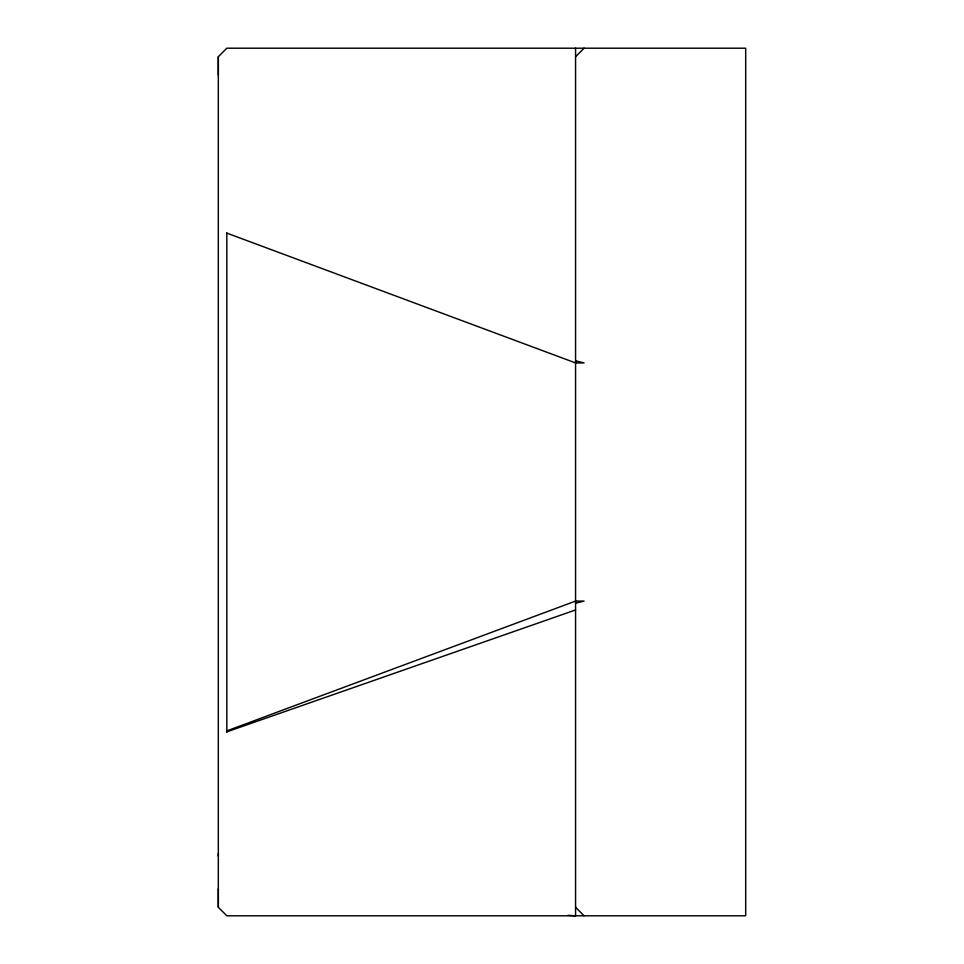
<?xml version="1.0" encoding="UTF-8"?>
<svg xmlns="http://www.w3.org/2000/svg" width="964" height="964" viewBox="0 0 964 964"><rect width="100%" height="100%" fill="white"/><g stroke="black" fill="none" stroke-linecap="round" stroke-linejoin="round"><path stroke-width="1.45" d="M218.322 907.293L218.322 56.707L226.829 48.2L745.69 48.2L745.69 915.8L226.829 915.8L218.322 907.293L218.322 888.856M226.829 732.158L226.829 232.89M218.334 856.261L218.346 853.429M575.568 56.707L584.076 48.2M226.829 730.893L575.568 601.078L584.076 601.078L575.568 603.199M226.829 731.845L575.568 609.959M568.085 915.282L575.568 915.8L575.568 48.2M575.568 360.801L584.076 362.922L575.568 362.922L226.829 233.107M575.568 907.293L584.076 915.8M218.322 56.707L218.322 75.144"/></g></svg>
